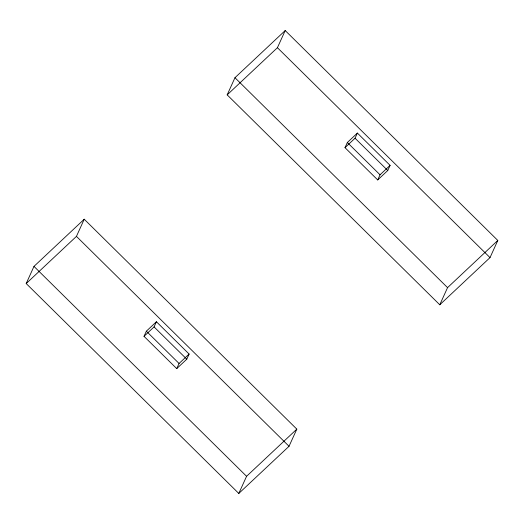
<?xml version="1.0" encoding="UTF-8"?>
<svg xmlns="http://www.w3.org/2000/svg" width="524" height="524" viewBox="0 0 524 524"><rect width="100%" height="100%" fill="white"/><g stroke="black" fill="none" stroke-linecap="round" stroke-linejoin="round"><path stroke-width="0.79" d="M26.2 283.55L33.981 266.395L84.226 219.222L296.82 429.13L289.038 446.284L238.793 493.451L26.2 283.55L76.445 236.376L84.226 219.222M227.18 94.87L234.962 77.716L285.207 30.549L497.8 240.451L490.019 257.605L439.774 304.778L227.18 94.87L277.425 47.704L285.207 30.549M144.021 336.329L146.36 331.188L156.407 321.749L189.112 354.047L186.78 359.189L176.726 368.627L144.021 336.329L154.069 326.897L156.407 321.749M176.726 368.627L179.064 363.479L189.112 354.047M345.002 147.657L347.34 142.508L357.388 133.076L390.092 165.368L387.76 170.516L377.712 179.948L345.002 147.657L355.056 138.218L357.388 133.076M377.712 179.948L380.044 174.8L390.092 165.368M238.793 493.451L246.575 476.296L296.82 429.13M439.774 304.778L447.555 287.624L497.8 240.451M277.425 47.704L490.019 257.605M355.056 138.218L387.76 170.516M347.34 142.508L380.044 174.8M234.962 77.716L447.555 287.624M76.445 236.376L289.038 446.284M154.069 326.897L186.78 359.189M146.36 331.188L179.064 363.479M33.981 266.395L246.575 476.296"/></g></svg>
